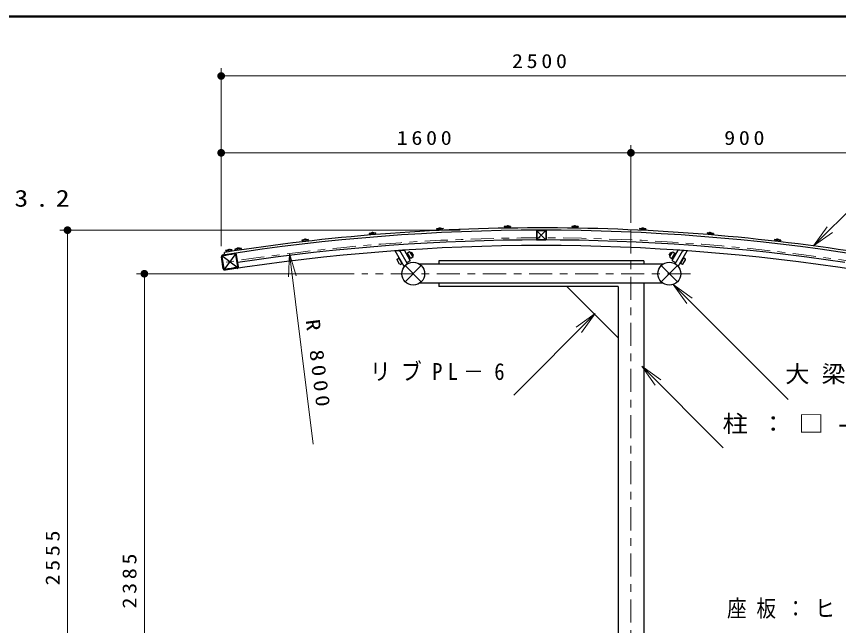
# Model space of a CAD drawing. Units: millimetres on the paper, with parts at other scales. Extents: x -365 to 12, y -38 to 257.
# Drawn here: x -163.9 to -56.9, y 177.7 to 257 of the extents above; entities that cross this region are included whole.
import ezdxf

# ---------------------------------------------------------------- set-up
doc = ezdxf.new("R2010")
doc.units = ezdxf.units.MM
doc.linetypes.add('USER2', pattern=[6, 3, -1, 1, -1])
doc.layers.add('LY_1', color=7, linetype='Continuous', lineweight=25)
doc.layers.add('LY_2', color=7, linetype='Continuous', lineweight=13)
doc.styles.add('ＭＳ ゴシック', font='')
doc.styles.get('ＭＳ ゴシック').set_extended_font_data('MS Gothic')

# ---------------------------------------------------------------- blocks, each defined once
blk = doc.blocks.new('open_arrow')
at = {"color": 0, "linetype": 'Continuous', "lineweight": -2}
blk.add_lwpolyline([(7.5, 1.25), (0, 0), (7.5, -1.25)], dxfattribs=at)
blk = doc.blocks.new('filled_dot')
at = {"color": 0, "linetype": 'Continuous', "lineweight": -2, "const_width": 1.25}
blk.add_lwpolyline([(-0.625, 0, 1), (0.625, 0, 1)], format="xyb", close=True, dxfattribs=at)

msp = doc.modelspace()

# ---------------------------------------------------------------- linework, layer by layer
at = {"layer": 'LY_1', "lineweight": 13}
for p, q in [((-137.28, 227.129), (-137.28, 250.256)), ((-137.28, 249.256), (-53.947, 249.256)), ((-83.947, 230.135), (-83.947, 240.256)), ((-137.28, 239.256), (-83.947, 239.256)), ((-83.947, 239.256), (-53.947, 239.256)), ((-60.188, 227.137), (-50.272, 237.053)), ((-106.156, 229.189), (-158.28, 229.189)), ((-157.28, 144.025), (-157.28, 229.189)), ((-125.324, 201.342), (-128.399, 226.166)), ((-113.33, 222.475), (-111.23, 224.575)), ((-113.33, 224.574), (-111.23, 222.474)), ((-79.997, 224.575), (-77.897, 222.474)), ((-79.997, 222.474), (-77.897, 224.575)), ((-119.969, 223.524), (-148.28, 223.524)), ((-147.28, 144.025), (-147.28, 223.524)), ((-78.437, 222.13), (-63.485, 207.177)), ((-88.592, 218.346), (-99.199, 207.74)), ((-82.536, 211.497), (-71.93, 200.89))]:
    msp.add_line(p, q, dxfattribs=at)
at = {"layer": 'LY_1'}
for p, q in [((-109.235, 229.35), (-109.233, 229.31)), ((-109.183, 229.312), (-109.174, 229.146)), ((-109.023, 229.394), (-109.022, 229.36)), ((-108.617, 229.414), (-108.615, 229.38)), ((-108.45, 229.348), (-108.442, 229.182)), ((-108.402, 229.391), (-108.4, 229.351)), ((-100.433, 229.652), (-100.433, 229.612)), ((-100.383, 229.613), (-100.38, 229.447)), ((-100.221, 229.689), (-100.22, 229.656)), ((-99.814, 229.696), (-99.813, 229.663)), ((-99.649, 229.625), (-99.647, 229.459)), ((-99.6, 229.666), (-99.599, 229.626)), ((-96.247, 229.089), (-96.247, 228.022)), ((-95.01, 229.16), (-96.218, 227.952)), ((-96.218, 229.16), (-95.01, 227.952)), ((-96.194, 229.089), (-96.194, 228.022)), ((-96.147, 229.189), (-95.08, 229.189)), ((-96.147, 229.136), (-95.08, 229.136)), ((-95.034, 229.089), (-95.034, 228.022)), ((-94.98, 229.089), (-94.98, 228.022)), ((-91.627, 229.666), (-91.628, 229.626)), ((-91.578, 229.625), (-91.58, 229.459)), ((-91.413, 229.696), (-91.414, 229.663)), ((-91.007, 229.689), (-91.007, 229.656)), ((-90.844, 229.613), (-90.847, 229.447)), ((-90.794, 229.652), (-90.794, 229.612)), ((-82.825, 229.391), (-82.827, 229.351)), ((-82.777, 229.348), (-82.785, 229.182)), ((-82.61, 229.414), (-82.612, 229.38)), ((-82.204, 229.394), (-82.206, 229.36)), ((-82.044, 229.312), (-82.053, 229.146)), ((-81.993, 229.35), (-81.995, 229.31)), ((-126.575, 227.936), (-126.572, 227.903)), ((-126.171, 227.983), (-126.168, 227.949)), ((-125.956, 227.974), (-125.951, 227.934)), ((-118.021, 228.758), (-118.018, 228.718)), ((-117.968, 228.722), (-117.954, 228.556)), ((-117.811, 228.809), (-117.808, 228.776)), ((-117.406, 228.842), (-117.403, 228.809)), ((-117.237, 228.782), (-117.223, 228.616)), ((-117.191, 228.826), (-117.187, 228.786)), ((-96.147, 227.976), (-95.08, 227.976)), ((-74.037, 228.826), (-74.04, 228.786)), ((-73.99, 228.782), (-74.004, 228.616)), ((-73.821, 228.842), (-73.824, 228.809)), ((-73.416, 228.809), (-73.419, 228.776)), ((-73.259, 228.722), (-73.273, 228.556)), ((-73.206, 228.758), (-73.209, 228.718)), ((-65.272, 227.974), (-65.276, 227.934)), ((-65.056, 227.983), (-65.06, 227.949)), ((-64.652, 227.936), (-64.656, 227.903)), ((-126.783, 227.878), (-126.779, 227.838)), ((-126.729, 227.844), (-126.71, 227.679)), ((-126.001, 227.928), (-125.982, 227.763)), ((-96.147, 227.922), (-95.08, 227.922)), ((-65.227, 227.928), (-65.246, 227.763)), ((-64.498, 227.844), (-64.517, 227.679)), ((-64.444, 227.878), (-64.448, 227.838)), ((-137.214, 225.877), (-135.06, 224.304)), ((-135.352, 226.164), (-136.92, 224.017)), ((-136.699, 226.532), (-136.693, 226.492)), ((-136.644, 226.499), (-136.619, 226.335)), ((-136.493, 226.596), (-136.488, 226.563)), ((-136.091, 226.656), (-136.086, 226.623)), ((-135.919, 226.607), (-135.894, 226.443)), ((-135.875, 226.654), (-135.869, 226.615)), ((-135.512, 226.711), (-135.506, 226.671)), ((-135.457, 226.679), (-135.432, 226.514)), ((-135.129, 224.437), (-135.378, 226.017)), ((-135.306, 226.776), (-135.301, 226.743)), ((-135.024, 224.453), (-135.273, 226.034)), ((-134.904, 226.836), (-134.899, 226.803)), ((-134.731, 226.787), (-134.707, 226.622)), ((-134.688, 226.834), (-134.682, 226.794)), ((-114.622, 226.515), (-114.193, 226.541)), ((-113.439, 224.465), (-114.622, 226.514)), ((-114.193, 226.54), (-113.944, 226.406)), ((-114.027, 226.55), (-113.432, 226.586)), ((-113.027, 224.818), (-114.027, 226.55)), ((-112.665, 225.258), (-113.432, 226.586)), ((-113.182, 226.153), (-113.115, 226.191)), ((-112.682, 225.441), (-113.115, 226.191)), ((-112.996, 226.197), (-113.088, 226.144)), ((-112.753, 226.366), (-113.009, 226.219)), ((-112.604, 225.519), (-113.008, 226.219)), ((-112.884, 225.79), (-112.845, 225.936)), ((-112.86, 225.749), (-112.821, 225.895)), ((-112.686, 226.328), (-112.753, 226.367)), ((-112.349, 225.744), (-112.687, 226.328)), ((-112.474, 226.306), (-112.624, 226.22)), ((-112.262, 225.939), (-112.474, 226.306)), ((-112.262, 225.939), (-112.412, 225.853)), ((-78.965, 225.939), (-78.753, 226.305)), ((-78.965, 225.939), (-78.815, 225.853)), ((-78.878, 225.744), (-78.54, 226.328)), ((-78.754, 226.306), (-78.604, 226.219)), ((-78.623, 225.52), (-78.219, 226.22)), ((-78.562, 225.258), (-77.795, 226.586)), ((-78.545, 225.441), (-78.111, 226.191)), ((-78.541, 226.328), (-78.474, 226.367)), ((-78.474, 226.367), (-78.219, 226.219)), ((-78.367, 225.749), (-78.406, 225.895)), ((-78.343, 225.79), (-78.382, 225.936)), ((-78.231, 226.197), (-78.139, 226.143)), ((-78.2, 224.818), (-77.2, 226.55)), ((-78.045, 226.153), (-78.112, 226.191)), ((-77.2, 226.55), (-77.795, 226.586)), ((-77.788, 224.465), (-76.604, 226.514)), ((-77.034, 226.541), (-77.284, 226.407)), ((-76.605, 226.515), (-77.034, 226.541)), ((-137, 224.148), (-137.249, 225.728)), ((-136.895, 224.165), (-137.144, 225.745)), ((-114.384, 225.426), (-114.158, 225.556)), ((-114.384, 225.348), (-114.384, 225.425)), ((-114.047, 224.764), (-114.384, 225.348)), ((-114.106, 225.62), (-114.172, 225.581)), ((-113.739, 224.831), (-114.172, 225.581)), ((-114.046, 224.764), (-113.98, 224.725)), ((-113.98, 224.725), (-113.753, 224.856)), ((-113.673, 224.869), (-113.739, 224.831)), ((-113.172, 224.735), (-113.439, 224.465)), ((-113.027, 224.818), (-113.172, 224.735)), ((-113.082, 224.979), (-113.127, 224.992)), ((-112.678, 225.213), (-113.082, 224.979)), ((-112.749, 225.403), (-112.682, 225.441)), ((-112.617, 225.542), (-112.71, 225.489)), ((-112.677, 225.212), (-112.665, 225.258)), ((-112.349, 225.667), (-112.604, 225.519)), ((-112.349, 225.744), (-112.349, 225.667)), ((-79.749, 224.774), (-111.479, 224.774)), ((-82.28, 225.191), (-108.947, 225.191)), ((-108.947, 225.191), (-108.947, 224.774)), ((-82.28, 225.191), (-82.28, 224.774)), ((-78.878, 225.744), (-78.878, 225.667)), ((-78.878, 225.667), (-78.623, 225.519)), ((-78.61, 225.541), (-78.518, 225.488)), ((-78.55, 225.212), (-78.562, 225.258)), ((-78.55, 225.212), (-78.146, 224.979)), ((-78.478, 225.402), (-78.545, 225.441)), ((-78.2, 224.818), (-78.056, 224.735)), ((-78.146, 224.98), (-78.1, 224.992)), ((-78.056, 224.735), (-77.788, 224.465)), ((-77.555, 224.869), (-77.488, 224.83)), ((-77.488, 224.83), (-77.055, 225.581)), ((-77.247, 224.725), (-77.474, 224.856)), ((-77.18, 224.763), (-77.247, 224.725)), ((-77.18, 224.763), (-76.843, 225.348)), ((-77.121, 225.619), (-77.055, 225.581)), ((-76.843, 225.425), (-77.07, 225.556)), ((-76.843, 225.348), (-76.843, 225.425)), ((-79.749, 222.274), (-111.479, 222.274)), ((-108.947, 222.274), (-108.947, 221.858)), ((-85.614, 221.858), (-108.947, 221.858)), ((-92.28, 221.858), (-85.614, 215.191)), ((-85.614, 221.858), (-85.614, 156.636)), ((-82.28, 222.274), (-82.28, 156.971))]:
    msp.add_line(p, q, dxfattribs=at)
at = {"layer": 'LY_1', "linetype": 'USER2', "lineweight": 13}
for p, q in [((-83.947, 229.135), (-83.947, 108.939)), ((-76.202, 223.524), (-118.969, 223.524))]:
    msp.add_line(p, q, dxfattribs=at)
at = {"layer": 'LY_1'}
for centre in [(-112.28, 223.524), (-78.947, 223.524)]:
    msp.add_circle(centre, 1.485, dxfattribs=at)
for centre, radius, start, end in [((-95.614, -38.478), 267.667, 81.0874, 98.91267), ((-95.614, -38.478), 267.967, 90.10691, 98.84861), ((-95.614, -38.478), 268.173, 92.73337, 92.91141), ((-95.614, -38.478), 268.133, 92.73335, 92.91142), ((-95.614, -38.478), 268.207, 92.77895, 92.86583), ((-108.806, 229.124), 0.333, 59.94317, 125.7016), ((-95.614, -38.478), 268.173, 90.85178, 91.02982), ((-95.614, -38.478), 268.133, 90.85176, 91.02983), ((-95.614, -38.478), 268.207, 90.89736, 90.98424), ((-100.013, 229.413), 0.333, 58.06158, 123.82001), ((-96.147, 229.089), 0.1, 90, 180), ((-96.147, 229.089), 0.0467, 90, 180), ((-95.614, -38.478), 267.967, 81.15147, 90.10691), ((-95.08, 229.089), 0.1, 0, 90), ((-95.08, 229.089), 0.0467, 0, 90), ((-95.614, -38.478), 268.133, 88.97018, 89.14825), ((-95.614, -38.478), 268.173, 88.97019, 89.14823), ((-95.614, -38.478), 268.207, 89.01578, 89.10265), ((-91.214, 229.413), 0.333, 56.18, 121.93843), ((-95.614, -38.478), 268.133, 87.08859, 87.26666), ((-95.614, -38.478), 268.173, 87.0886, 87.26664), ((-95.614, -38.478), 268.207, 87.13419, 87.22106), ((-82.421, 229.124), 0.333, 54.29841, 120.05684), ((-95.614, -38.478), 268.173, 96.49654, 96.67459), ((-95.614, -38.478), 268.133, 96.49653, 96.6746), ((-95.614, -38.478), 268.207, 96.54213, 96.629), ((-126.341, 227.681), 0.333, 63.70635, 129.46478), ((-95.614, -38.478), 268.173, 94.61496, 94.793), ((-95.614, -38.478), 268.133, 94.61494, 94.79301), ((-95.614, -38.478), 268.207, 94.66054, 94.74741), ((-117.586, 228.547), 0.333, 61.82476, 127.58319), ((-96.147, 228.022), 0.1, 180, 270), ((-96.147, 228.022), 0.0467, 180, 270), ((-95.08, 228.022), 0.0467, 270, 0), ((-95.08, 228.022), 0.1, 270, 0), ((-95.614, -38.478), 268.133, 85.207, 85.38507), ((-95.614, -38.478), 268.173, 85.20701, 85.38506), ((-95.614, -38.478), 268.207, 85.2526, 85.33947), ((-73.642, 228.547), 0.333, 52.41682, 118.17525), ((-95.614, -38.478), 268.133, 83.32541, 83.50348), ((-95.614, -38.478), 268.173, 83.32542, 83.50347), ((-95.614, -38.478), 268.207, 83.37101, 83.45788), ((-64.886, 227.681), 0.333, 50.53523, 116.29366), ((-95.614, -38.478), 265.667, 81.08766, 98.91242), ((-135.064, 226.529), 0.333, 65.58794, 131.34637), ((-95.614, -38.478), 266.4, 81.47471, 98.52537), ((-137.052, 225.76), 0.2, 98.91267, 188.95545), ((-137.052, 225.76), 0.0933, 98.91267, 188.95545), ((-137.166, 226.281), 0.333, 278.91952, 3.1449), ((-95.614, -38.478), 267.56, 98.56993, 98.91267), ((-96.801, -38.657), 268.173, 98.37813, 98.55617), ((-96.801, -38.657), 268.133, 98.37812, 98.55619), ((-96.801, -38.657), 268.207, 98.42372, 98.51059), ((-136.251, 226.349), 0.333, 65.58794, 131.34637), ((-95.614, -38.478), 268.173, 98.37813, 98.55617), ((-95.614, -38.478), 268.133, 98.37812, 98.55619), ((-135.47, 226.003), 0.2, 8.95544, 98.56993), ((-135.47, 226.003), 0.0933, 8.95544, 98.56993), ((-95.614, -38.478), 268.207, 98.42372, 98.51059), ((-136.803, 224.179), 0.2, 188.95544, 278.91242), ((-136.803, 224.179), 0.0933, 188.95544, 278.91242), ((-95.614, -38.478), 265.773, 98.56761, 98.91242), ((-135.221, 224.422), 0.0933, 278.56761, 8.95544), ((-135.221, 224.422), 0.2, 278.56761, 8.95544)]:
    msp.add_arc(centre, radius, start, end, dxfattribs=at)
at = {"layer": 'LY_1', "linetype": 'USER2', "lineweight": 13}
msp.add_arc((-95.614, -38.478), 266.667, 81.01073, 98.98928, dxfattribs=at)
at = {"layer": 'LY_2', "lineweight": 50}
msp.add_line((0, 257), (-365, 257), dxfattribs=at)

# ---------------------------------------------------------------- block references
at = {"layer": 'LY_1', "lineweight": 13, "xscale": 0.4, "yscale": 0.4}
for p in [(-137.28, 249.256), (-137.28, 239.256)]:
    msp.add_blockref('filled_dot', p, dxfattribs=at)
for name, p, rotation in [('filled_dot', (-83.947, 239.256), 180), ('filled_dot', (-157.28, 229.189), 270), ('open_arrow', (-60.188, 227.137), 45), ('open_arrow', (-128.399, 226.166), 277.1), ('filled_dot', (-147.28, 223.524), 270), ('open_arrow', (-78.437, 222.13), 315), ('open_arrow', (-88.592, 218.346), 225), ('open_arrow', (-82.536, 211.497), 315)]:
    msp.add_blockref(name, p, dxfattribs=dict(at, rotation=rotation))

# ---------------------------------------------------------------- texts
at = {"layer": 'LY_1', "style": 'ＭＳ ゴシック'}
for s, insert, char_height, attachment_point in [('\\T1.33;\\W1.15;2500', (-95.614, 250.256), 1.833, 8), ('\\T1.33;\\W1.15;1600', (-110.614, 240.256), 1.833, 8), ('\\T1.33;\\W1.15;900', (-68.947, 240.256), 1.833, 8), ('\\T1.5;\\W1.2;□-60X60X3.2', (-188.436, 233.312), 2.199, 4), ('\\T1.5;\\W0.9;リブPL－6', (-117.92, 210.74), 2.199, 4), ('\\T1.5;\\W1.05;大梁:φ89.1X2.8', (-63.85, 210.177), 2.199, 4), ('\\T1.5;\\W1.1;柱：□-100X100X4.5', (-72.022, 203.89), 2.199, 4)]:
    msp.add_mtext(s, dxfattribs=dict(at, insert=insert, char_height=char_height, attachment_point=attachment_point))
at = {"layer": 'LY_1', "char_height": 1.833, "attachment_point": 8, "style": 'ＭＳ ゴシック'}
for s, insert, rotation in [('\\T1.33;\\W1.2;R\\~8000', (-125.582, 211.557), 277.062), ('\\T1.33;\\W1.15;2555', (-158.28, 186.773), 90), ('\\T1.33;\\W1.15;2385', (-148.28, 183.774), 90)]:
    msp.add_mtext(s, dxfattribs=dict(at, insert=insert, rotation=rotation))
at = {"layer": 'LY_1', "color": 1, "insert": (-71.429, 179.856), "char_height": 2.199, "attachment_point": 4, "style": 'ＭＳ ゴシック'}
msp.add_mtext('\\T1.5;\\W0.85;座板：ヒノキ\u300050X45', dxfattribs=at)

doc.saveas('drawing.dxf')
